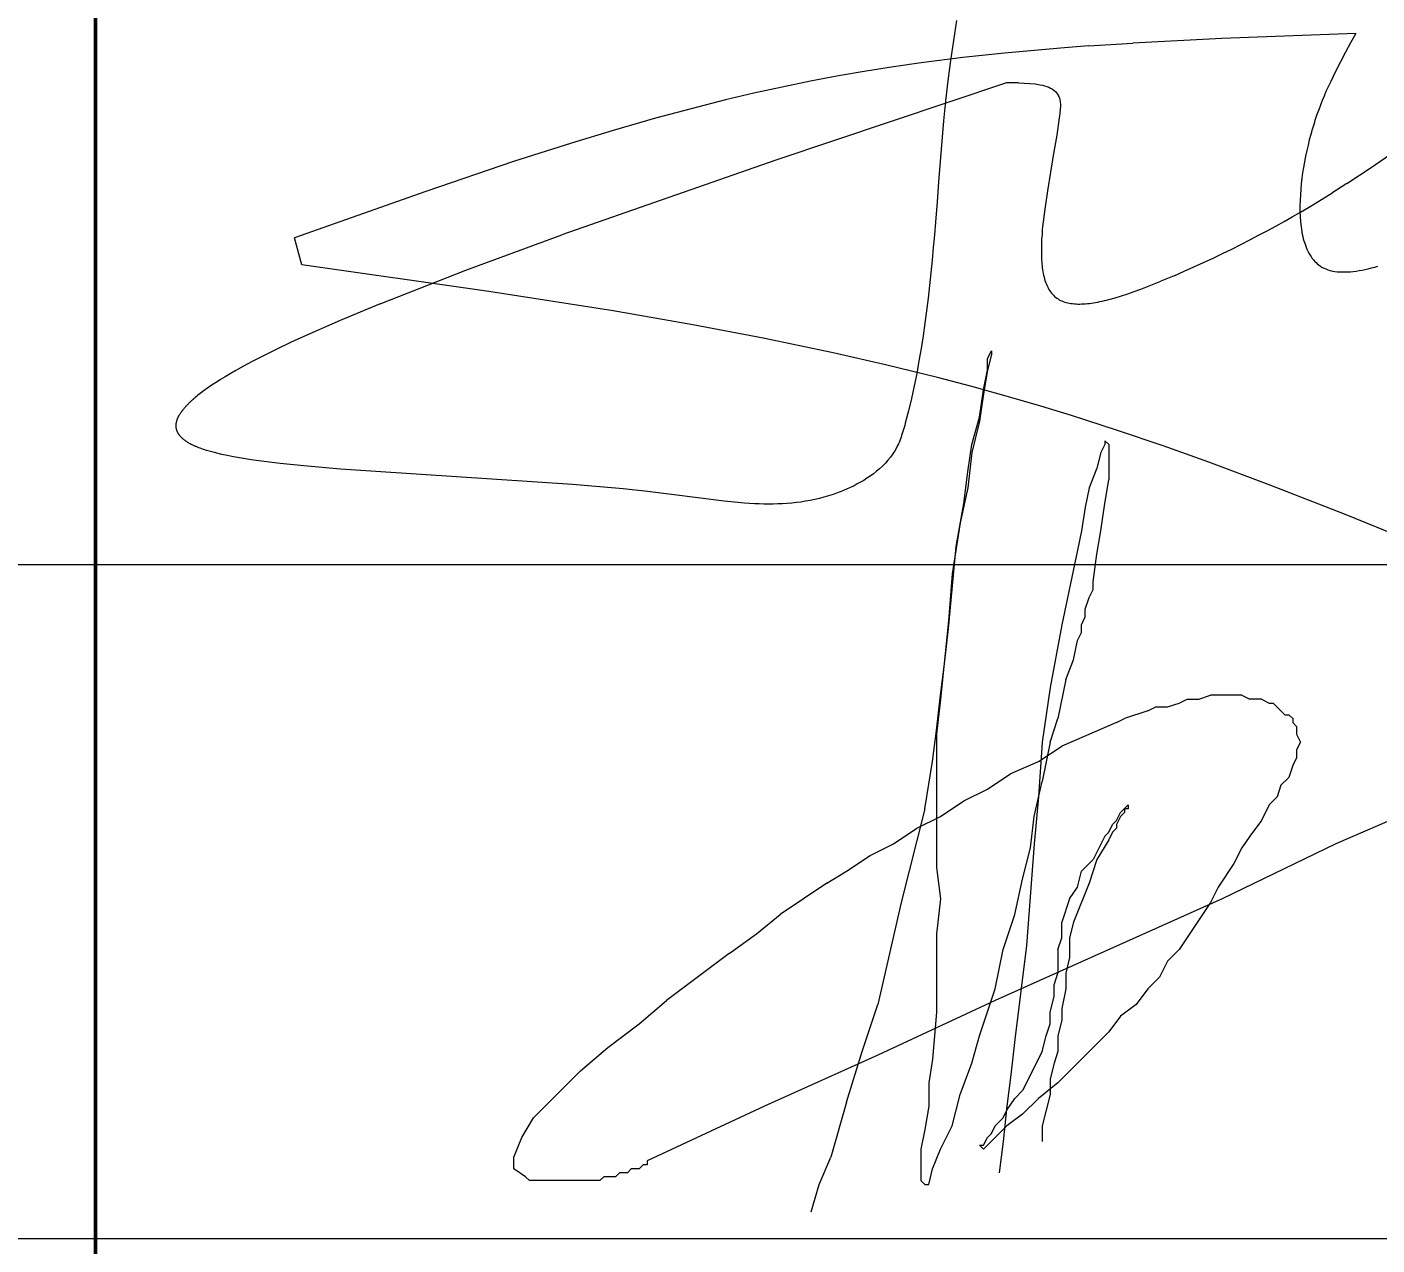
# Model space of a CAD drawing. Header units: millimetres. Extents: x -26895 to 107134, y 1241 to 21401.
# Drawn here: x 9388.2 to 9869, y 1959.1 to 2392.8 of the extents above; entities that cross this region are included whole.
import ezdxf
from ezdxf import colors
from ezdxf.entities.mleader import LeaderData, LeaderLine
from ezdxf.math import Vec2, Vec3

# ---------------------------------------------------------------- set-up
doc = ezdxf.new("R2010")
doc.units = ezdxf.units.MM
doc.layers.add('4.4.4._Сэндвич', color=252, linetype='Continuous', lineweight=53)
doc.layers.add('RC-Выноски', color=7, linetype='Continuous', lineweight=0)
doc.layers.add('STANDARD', color=18, linetype='Continuous', lineweight=25, true_color=0x000000)
doc.styles.add('RubezhCAD', font='arial.ttf', dxfattribs={"width": 0.8})

# ---------------------------------------------------------------- blocks, each defined once
blk = doc.blocks.new('*U38')
at = {"layer": 'STANDARD', "color": 0, "linetype": 'Continuous', "lineweight": 50}
blk.add_line((-145, 0), (-145, 55), dxfattribs=at)
at = {"layer": 'STANDARD', "color": 5, "linetype": 'Continuous', "lineweight": 18}
for p, q in [((-138.61, 19.036), (-138.634, 18.887)), ((-135.647, 18.94), (-136.641, 18.903)), ((-135.647, 18.94), (-135.686, 18.871)), ((-138.634, 18.887), (-138.656, 18.739)), ((-137.632, 18.848), (-137.839, 18.832)), ((-137.632, 18.848), (-137.302, 18.869)), ((-136.641, 18.903), (-137.302, 18.869)), ((-135.686, 18.871), (-135.724, 18.801)), ((-138.564, 18.761), (-138.872, 18.722)), ((-138.656, 18.739), (-138.675, 18.59)), ((-138.254, 18.795), (-138.564, 18.761)), ((-137.839, 18.832), (-138.254, 18.795)), ((-135.724, 18.801), (-135.762, 18.73)), ((-139.282, 18.661), (-139.486, 18.626)), ((-139.077, 18.693), (-139.282, 18.661)), ((-138.872, 18.722), (-139.077, 18.693)), ((-135.799, 18.659), (-135.834, 18.585)), ((-135.762, 18.73), (-135.799, 18.659)), ((-139.904, 18.543), (-140.114, 18.497)), ((-138.239, 18.575), (-139.95, 18)), ((-139.694, 18.586), (-139.904, 18.543)), ((-139.486, 18.626), (-139.694, 18.586)), ((-138.675, 18.59), (-138.691, 18.44)), ((-138.151, 18.574), (-138.239, 18.575)), ((-138.151, 18.574), (-138.108, 18.572)), ((-138.108, 18.572), (-138.067, 18.57)), ((-138.067, 18.57), (-138.027, 18.566)), ((-138.027, 18.566), (-137.99, 18.56)), ((-137.99, 18.56), (-137.973, 18.556)), ((-137.973, 18.556), (-137.957, 18.552)), ((-137.957, 18.552), (-137.941, 18.547)), ((-137.941, 18.547), (-137.926, 18.541)), ((-137.926, 18.541), (-137.912, 18.534)), ((-137.912, 18.534), (-137.899, 18.527)), ((-135.834, 18.585), (-135.869, 18.509)), ((-140.324, 18.447), (-140.533, 18.394)), ((-140.114, 18.497), (-140.324, 18.447)), ((-138.691, 18.44), (-138.706, 18.291)), ((-137.899, 18.527), (-137.888, 18.519)), ((-137.888, 18.519), (-137.877, 18.51)), ((-137.877, 18.51), (-137.868, 18.501)), ((-137.868, 18.501), (-137.86, 18.49)), ((-137.86, 18.49), (-137.853, 18.478)), ((-137.853, 18.478), (-137.848, 18.465)), ((-137.848, 18.465), (-137.845, 18.456)), ((-137.845, 18.456), (-137.843, 18.447)), ((-137.843, 18.447), (-137.842, 18.438)), ((-137.842, 18.438), (-137.841, 18.428)), ((-135.897, 18.442), (-135.91, 18.408)), ((-135.883, 18.476), (-135.897, 18.442)), ((-135.869, 18.509), (-135.883, 18.476)), ((-140.533, 18.394), (-140.845, 18.311)), ((-137.845, 18.343), (-137.846, 18.329)), ((-137.843, 18.357), (-137.845, 18.343)), ((-137.842, 18.37), (-137.843, 18.357)), ((-137.841, 18.384), (-137.842, 18.37)), ((-137.841, 18.428), (-137.84, 18.418)), ((-137.84, 18.396), (-137.841, 18.384)), ((-137.84, 18.418), (-137.84, 18.407)), ((-137.84, 18.407), (-137.84, 18.396)), ((-135.936, 18.338), (-135.948, 18.302)), ((-135.923, 18.373), (-135.936, 18.338)), ((-135.91, 18.408), (-135.923, 18.373)), ((-140.845, 18.311), (-141.157, 18.221)), ((-138.706, 18.291), (-138.719, 18.141)), ((-137.848, 18.315), (-137.867, 18.185)), ((-137.846, 18.329), (-137.848, 18.315)), ((-135.96, 18.265), (-135.971, 18.228)), ((-135.948, 18.302), (-135.96, 18.265)), ((-141.157, 18.221), (-141.467, 18.127)), ((-138.719, 18.141), (-138.732, 17.991)), ((-137.867, 18.185), (-137.89, 18.049)), ((-135.993, 18.151), (-136.002, 18.111)), ((-135.982, 18.19), (-135.993, 18.151)), ((-135.971, 18.228), (-135.982, 18.19)), ((-141.467, 18.127), (-141.897, 17.99)), ((-137.89, 18.049), (-137.913, 17.911)), ((-136.012, 18.071), (-136.02, 18.029)), ((-136.002, 18.111), (-136.012, 18.071)), ((-135.533, 17.946), (-135.358, 18.067)), ((-141.897, 17.99), (-142.549, 17.769)), ((-139.95, 18), (-141.54, 17.446)), ((-138.732, 17.991), (-138.744, 17.84)), ((-136.035, 17.947), (-136.042, 17.907)), ((-136.028, 17.987), (-136.035, 17.947)), ((-136.02, 18.029), (-136.028, 17.987)), ((-135.714, 17.827), (-135.533, 17.946)), ((-138.744, 17.84), (-138.755, 17.69)), ((-137.913, 17.911), (-137.936, 17.772)), ((-136.047, 17.866), (-136.052, 17.825)), ((-136.042, 17.907), (-136.047, 17.866)), ((-142.549, 17.769), (-143.523, 17.423)), ((-137.936, 17.772), (-137.956, 17.636)), ((-136.059, 17.743), (-136.061, 17.702)), ((-136.056, 17.784), (-136.059, 17.743)), ((-136.052, 17.825), (-136.056, 17.784)), ((-135.883, 17.721), (-135.826, 17.756)), ((-135.714, 17.827), (-135.826, 17.756)), ((-138.755, 17.69), (-138.767, 17.54)), ((-137.956, 17.636), (-137.972, 17.505)), ((-136.061, 17.702), (-136.062, 17.661)), ((-136.062, 17.661), (-136.062, 17.621)), ((-136.059, 17.615), (-135.999, 17.65)), ((-135.999, 17.65), (-135.941, 17.685)), ((-135.941, 17.685), (-135.883, 17.721)), ((-138.767, 17.54), (-138.775, 17.446)), ((-136.242, 17.511), (-136.18, 17.546)), ((-136.18, 17.546), (-136.119, 17.581)), ((-136.119, 17.581), (-136.059, 17.615)), ((-136.062, 17.621), (-136.06, 17.582)), ((-136.06, 17.582), (-136.058, 17.543)), ((-136.058, 17.543), (-136.054, 17.506)), ((-142.252, 17.184), (-141.54, 17.446)), ((-138.775, 17.446), (-138.783, 17.352)), ((-137.978, 17.432), (-137.979, 17.414)), ((-137.976, 17.45), (-137.978, 17.432)), ((-137.975, 17.468), (-137.976, 17.45)), ((-137.974, 17.486), (-137.975, 17.468)), ((-137.972, 17.505), (-137.974, 17.486)), ((-136.435, 17.409), (-136.37, 17.443)), ((-136.37, 17.443), (-136.306, 17.477)), ((-136.306, 17.477), (-136.242, 17.511)), ((-136.054, 17.506), (-136.051, 17.487)), ((-136.051, 17.487), (-136.048, 17.469)), ((-136.048, 17.469), (-136.045, 17.452)), ((-136.045, 17.452), (-136.041, 17.434)), ((-136.041, 17.434), (-136.037, 17.417)), ((-143.469, 17.225), (-143.523, 17.423)), ((-138.783, 17.352), (-138.792, 17.258)), ((-137.98, 17.378), (-137.981, 17.361)), ((-137.981, 17.361), (-137.981, 17.344)), ((-137.981, 17.344), (-137.981, 17.327)), ((-137.979, 17.414), (-137.98, 17.396)), ((-137.98, 17.396), (-137.98, 17.378)), ((-136.636, 17.308), (-136.568, 17.341)), ((-136.568, 17.341), (-136.501, 17.375)), ((-136.501, 17.375), (-136.435, 17.409)), ((-136.037, 17.417), (-136.032, 17.401)), ((-136.032, 17.401), (-136.027, 17.385)), ((-136.027, 17.385), (-136.022, 17.369)), ((-136.022, 17.369), (-136.016, 17.354)), ((-136.016, 17.354), (-136.01, 17.339)), ((-136.01, 17.339), (-136.003, 17.324)), ((-138.792, 17.258), (-138.801, 17.164)), ((-137.981, 17.327), (-137.981, 17.311)), ((-137.981, 17.311), (-137.981, 17.294)), ((-137.981, 17.294), (-137.98, 17.278)), ((-137.98, 17.278), (-137.979, 17.262)), ((-137.979, 17.262), (-137.978, 17.247)), ((-137.978, 17.247), (-137.977, 17.232)), ((-137.977, 17.232), (-137.976, 17.217)), ((-136.849, 17.208), (-136.777, 17.241)), ((-136.777, 17.241), (-136.706, 17.274)), ((-136.706, 17.274), (-136.636, 17.308)), ((-136.003, 17.324), (-135.996, 17.311)), ((-135.996, 17.311), (-135.988, 17.297)), ((-135.988, 17.297), (-135.98, 17.285)), ((-135.98, 17.285), (-135.971, 17.272)), ((-135.971, 17.272), (-135.962, 17.261)), ((-135.962, 17.261), (-135.953, 17.25)), ((-135.953, 17.25), (-135.942, 17.24)), ((-135.942, 17.24), (-135.932, 17.23)), ((-142.08, 17.027), (-143.469, 17.225)), ((-142.887, 16.935), (-142.252, 17.184)), ((-138.801, 17.164), (-138.811, 17.071)), ((-137.976, 17.217), (-137.974, 17.202)), ((-137.974, 17.202), (-137.972, 17.188)), ((-137.972, 17.188), (-137.97, 17.174)), ((-137.97, 17.174), (-137.967, 17.16)), ((-137.967, 17.16), (-137.964, 17.147)), ((-137.964, 17.147), (-137.961, 17.133)), ((-137.961, 17.133), (-137.958, 17.121)), ((-136.996, 17.143), (-137.094, 17.102)), ((-136.996, 17.143), (-136.922, 17.176)), ((-136.922, 17.176), (-136.849, 17.208)), ((-135.932, 17.23), (-135.92, 17.221)), ((-135.92, 17.221), (-135.909, 17.213)), ((-135.909, 17.213), (-135.896, 17.205)), ((-135.896, 17.205), (-135.883, 17.199)), ((-135.883, 17.199), (-135.87, 17.193)), ((-135.87, 17.193), (-135.854, 17.187)), ((-135.854, 17.187), (-135.838, 17.182)), ((-135.838, 17.182), (-135.821, 17.178)), ((-135.821, 17.178), (-135.804, 17.175)), ((-135.804, 17.175), (-135.786, 17.173)), ((-135.786, 17.173), (-135.767, 17.171)), ((-135.767, 17.171), (-135.748, 17.171)), ((-135.748, 17.171), (-135.728, 17.171)), ((-135.728, 17.171), (-135.708, 17.171)), ((-135.708, 17.171), (-135.687, 17.173)), ((-135.687, 17.173), (-135.666, 17.175)), ((-135.666, 17.175), (-135.645, 17.178)), ((-135.645, 17.178), (-135.623, 17.181)), ((-135.623, 17.181), (-135.6, 17.185)), ((-135.6, 17.185), (-135.578, 17.19)), ((-135.578, 17.19), (-135.555, 17.195)), ((-135.555, 17.195), (-135.531, 17.201)), ((-135.531, 17.201), (-135.507, 17.207)), ((-135.507, 17.207), (-135.483, 17.213)), ((-138.811, 17.071), (-138.821, 16.977)), ((-137.958, 17.121), (-137.954, 17.108)), ((-137.954, 17.108), (-137.95, 17.096)), ((-137.95, 17.096), (-137.945, 17.085)), ((-137.945, 17.085), (-137.941, 17.073)), ((-137.941, 17.073), (-137.936, 17.063)), ((-137.936, 17.063), (-137.93, 17.052)), ((-137.93, 17.052), (-137.925, 17.042)), ((-137.925, 17.042), (-137.919, 17.032)), ((-137.919, 17.032), (-137.912, 17.023)), ((-137.291, 17.025), (-137.242, 17.043)), ((-137.242, 17.043), (-137.193, 17.062)), ((-137.193, 17.062), (-137.143, 17.082)), ((-137.143, 17.082), (-137.094, 17.102)), ((-142.887, 16.935), (-143.184, 16.812)), ((-141.158, 16.882), (-142.08, 17.027)), ((-138.821, 16.977), (-138.833, 16.883)), ((-137.912, 17.023), (-137.906, 17.014)), ((-137.906, 17.014), (-137.899, 17.006)), ((-137.899, 17.006), (-137.891, 16.998)), ((-137.891, 16.998), (-137.883, 16.99)), ((-137.883, 16.99), (-137.875, 16.983)), ((-137.875, 16.983), (-137.866, 16.977)), ((-137.866, 16.977), (-137.857, 16.971)), ((-137.857, 16.971), (-137.848, 16.965)), ((-137.848, 16.965), (-137.838, 16.96)), ((-137.838, 16.96), (-137.828, 16.956)), ((-137.828, 16.956), (-137.818, 16.951)), ((-137.818, 16.951), (-137.807, 16.948)), ((-137.807, 16.948), (-137.796, 16.945)), ((-137.796, 16.945), (-137.785, 16.942)), ((-137.785, 16.942), (-137.773, 16.939)), ((-137.773, 16.939), (-137.761, 16.937)), ((-137.761, 16.937), (-137.749, 16.936)), ((-137.749, 16.936), (-137.736, 16.935)), ((-137.736, 16.935), (-137.723, 16.934)), ((-137.723, 16.934), (-137.71, 16.933)), ((-137.71, 16.933), (-137.696, 16.933)), ((-137.696, 16.933), (-137.682, 16.934)), ((-137.682, 16.934), (-137.668, 16.934)), ((-137.668, 16.934), (-137.653, 16.935)), ((-137.653, 16.935), (-137.639, 16.937)), ((-137.639, 16.937), (-137.624, 16.938)), ((-137.624, 16.938), (-137.609, 16.94)), ((-137.609, 16.94), (-137.593, 16.942)), ((-137.593, 16.942), (-137.578, 16.945)), ((-137.578, 16.945), (-137.562, 16.948)), ((-137.562, 16.948), (-137.546, 16.951)), ((-137.546, 16.951), (-137.53, 16.955)), ((-137.53, 16.955), (-137.513, 16.958)), ((-137.513, 16.958), (-137.497, 16.962)), ((-137.497, 16.962), (-137.48, 16.966)), ((-137.48, 16.966), (-137.434, 16.979)), ((-137.434, 16.979), (-137.387, 16.993)), ((-137.387, 16.993), (-137.339, 17.009)), ((-137.339, 17.009), (-137.291, 17.025)), ((-140.568, 16.779), (-141.158, 16.882)), ((-138.833, 16.883), (-138.845, 16.79)), ((-143.184, 16.812), (-143.388, 16.722)), ((-140.046, 16.68), (-140.568, 16.779)), ((-138.845, 16.79), (-138.859, 16.697)), ((-143.547, 16.65), (-143.665, 16.593)), ((-143.388, 16.722), (-143.547, 16.65)), ((-139.526, 16.571), (-140.046, 16.68)), ((-138.859, 16.697), (-138.873, 16.604)), ((-143.757, 16.547), (-143.836, 16.507)), ((-143.665, 16.593), (-143.757, 16.547)), ((-139.138, 16.483), (-139.526, 16.571)), ((-138.873, 16.604), (-138.889, 16.511)), ((-138.381, 16.529), (-138.352, 16.587)), ((-138.352, 16.558), (-138.381, 16.442)), ((-138.352, 16.587), (-138.352, 16.558)), ((-143.957, 16.441), (-144.001, 16.415)), ((-143.902, 16.471), (-143.957, 16.441)), ((-143.836, 16.507), (-143.902, 16.471)), ((-138.752, 16.388), (-139.138, 16.483)), ((-138.889, 16.511), (-138.906, 16.418)), ((-138.41, 16.296), (-138.381, 16.442)), ((-138.381, 16.442), (-138.41, 16.267)), ((-138.381, 16.442), (-138.381, 16.529)), ((-144.122, 16.341), (-144.14, 16.329)), ((-144.097, 16.357), (-144.122, 16.341)), ((-144.071, 16.373), (-144.097, 16.357)), ((-144.037, 16.394), (-144.071, 16.373)), ((-144.001, 16.415), (-144.037, 16.394)), ((-138.906, 16.418), (-138.925, 16.325)), ((-138.496, 16.321), (-138.752, 16.388)), ((-144.273, 16.228), (-144.269, 16.232)), ((-144.269, 16.232), (-144.264, 16.235)), ((-144.264, 16.235), (-144.26, 16.239)), ((-144.251, 16.247), (-144.26, 16.239)), ((-144.242, 16.254), (-144.251, 16.247)), ((-144.232, 16.262), (-144.242, 16.254)), ((-144.222, 16.27), (-144.232, 16.262)), ((-144.212, 16.277), (-144.222, 16.27)), ((-144.202, 16.285), (-144.212, 16.277)), ((-144.191, 16.293), (-144.202, 16.285)), ((-144.175, 16.305), (-144.191, 16.293)), ((-144.158, 16.317), (-144.175, 16.305)), ((-144.14, 16.329), (-144.158, 16.317)), ((-138.945, 16.233), (-138.967, 16.14)), ((-138.925, 16.325), (-138.945, 16.233)), ((-138.241, 16.25), (-138.496, 16.321)), ((-138.439, 16.093), (-138.41, 16.296)), ((-138.41, 16.267), (-138.439, 16.064)), ((-137.986, 16.176), (-138.241, 16.25)), ((-144.367, 16.125), (-144.365, 16.129)), ((-144.365, 16.129), (-144.363, 16.132)), ((-144.363, 16.132), (-144.36, 16.135)), ((-144.36, 16.135), (-144.358, 16.139)), ((-144.358, 16.139), (-144.355, 16.142)), ((-144.355, 16.142), (-144.353, 16.146)), ((-144.353, 16.146), (-144.35, 16.149)), ((-144.35, 16.149), (-144.347, 16.152)), ((-144.347, 16.152), (-144.344, 16.156)), ((-144.344, 16.156), (-144.342, 16.159)), ((-144.342, 16.159), (-144.339, 16.163)), ((-144.339, 16.163), (-144.336, 16.166)), ((-144.336, 16.166), (-144.332, 16.17)), ((-144.332, 16.17), (-144.329, 16.173)), ((-144.329, 16.173), (-144.326, 16.177)), ((-144.326, 16.177), (-144.323, 16.181)), ((-144.323, 16.181), (-144.319, 16.184)), ((-144.319, 16.184), (-144.316, 16.188)), ((-144.316, 16.188), (-144.312, 16.191)), ((-144.312, 16.191), (-144.309, 16.195)), ((-144.309, 16.195), (-144.305, 16.199)), ((-144.305, 16.199), (-144.301, 16.202)), ((-144.301, 16.202), (-144.297, 16.206)), ((-144.297, 16.206), (-144.294, 16.209)), ((-144.294, 16.209), (-144.29, 16.213)), ((-144.29, 16.213), (-144.286, 16.217)), ((-144.286, 16.217), (-144.281, 16.22)), ((-144.281, 16.22), (-144.277, 16.224)), ((-144.277, 16.224), (-144.273, 16.228)), ((-138.967, 16.14), (-138.991, 16.048)), ((-137.758, 16.106), (-137.986, 16.176)), ((-144.401, 16.042), (-144.4, 16.045)), ((-144.401, 16.039), (-144.401, 16.042)), ((-144.401, 16.036), (-144.401, 16.039)), ((-144.401, 16.033), (-144.401, 16.036)), ((-144.401, 16.03), (-144.401, 16.033)), ((-144.401, 16.027), (-144.401, 16.03)), ((-144.4, 16.048), (-144.399, 16.051)), ((-144.4, 16.045), (-144.4, 16.048)), ((-144.399, 16.054), (-144.398, 16.057)), ((-144.399, 16.051), (-144.399, 16.054)), ((-144.398, 16.06), (-144.397, 16.064)), ((-144.398, 16.057), (-144.398, 16.06)), ((-144.397, 16.064), (-144.396, 16.067)), ((-144.396, 16.067), (-144.395, 16.07)), ((-144.395, 16.07), (-144.394, 16.073)), ((-144.394, 16.073), (-144.393, 16.076)), ((-144.393, 16.076), (-144.392, 16.079)), ((-144.392, 16.079), (-144.39, 16.083)), ((-144.39, 16.083), (-144.389, 16.086)), ((-144.389, 16.086), (-144.388, 16.089)), ((-144.388, 16.089), (-144.386, 16.092)), ((-144.386, 16.092), (-144.385, 16.095)), ((-144.385, 16.095), (-144.383, 16.099)), ((-144.383, 16.099), (-144.381, 16.102)), ((-144.381, 16.102), (-144.38, 16.105)), ((-144.38, 16.105), (-144.378, 16.108)), ((-144.378, 16.108), (-144.376, 16.112)), ((-144.376, 16.112), (-144.374, 16.115)), ((-144.374, 16.115), (-144.372, 16.118)), ((-144.372, 16.118), (-144.37, 16.122)), ((-144.37, 16.122), (-144.367, 16.125)), ((-138.995, 16.033), (-139, 16.018)), ((-138.991, 16.048), (-138.995, 16.033)), ((-138.497, 15.89), (-138.439, 16.093)), ((-138.439, 16.064), (-138.497, 15.832)), ((-137.417, 15.996), (-137.758, 16.106)), ((-144.401, 16.024), (-144.401, 16.027)), ((-144.401, 16.021), (-144.401, 16.024)), ((-144.401, 16.018), (-144.401, 16.021)), ((-144.4, 16.015), (-144.401, 16.018)), ((-144.4, 16.013), (-144.4, 16.015)), ((-144.399, 16.01), (-144.4, 16.013)), ((-144.399, 16.007), (-144.399, 16.01)), ((-144.398, 16.004), (-144.399, 16.007)), ((-144.398, 16.001), (-144.398, 16.004)), ((-144.397, 15.998), (-144.398, 16.001)), ((-144.396, 15.995), (-144.397, 15.998)), ((-144.395, 15.993), (-144.396, 15.995)), ((-144.394, 15.99), (-144.395, 15.993)), ((-144.393, 15.987), (-144.394, 15.99)), ((-144.391, 15.984), (-144.393, 15.987)), ((-144.39, 15.982), (-144.391, 15.984)), ((-144.389, 15.979), (-144.39, 15.982)), ((-144.387, 15.976), (-144.389, 15.979)), ((-144.386, 15.973), (-144.387, 15.976)), ((-144.384, 15.971), (-144.386, 15.973)), ((-144.383, 15.968), (-144.384, 15.971)), ((-144.381, 15.965), (-144.383, 15.968)), ((-144.379, 15.963), (-144.381, 15.965)), ((-144.377, 15.96), (-144.379, 15.963)), ((-144.375, 15.958), (-144.377, 15.96)), ((-144.373, 15.955), (-144.375, 15.958)), ((-144.371, 15.952), (-144.373, 15.955)), ((-144.369, 15.95), (-144.371, 15.952)), ((-144.366, 15.947), (-144.369, 15.95)), ((-144.364, 15.945), (-144.366, 15.947)), ((-144.361, 15.942), (-144.364, 15.945)), ((-144.359, 15.94), (-144.361, 15.942)), ((-144.356, 15.937), (-144.359, 15.94)), ((-144.353, 15.935), (-144.356, 15.937)), ((-144.351, 15.932), (-144.353, 15.935)), ((-144.348, 15.93), (-144.351, 15.932)), ((-144.345, 15.927), (-144.348, 15.93)), ((-139.027, 15.932), (-139.032, 15.919)), ((-139.022, 15.945), (-139.027, 15.932)), ((-139.018, 15.957), (-139.022, 15.945)), ((-139.013, 15.972), (-139.018, 15.957)), ((-139.008, 15.987), (-139.013, 15.972)), ((-139.004, 16.002), (-139.008, 15.987)), ((-139, 16.018), (-139.004, 16.002)), ((-137.077, 15.88), (-137.417, 15.996)), ((-144.342, 15.925), (-144.345, 15.927)), ((-144.338, 15.922), (-144.342, 15.925)), ((-144.335, 15.92), (-144.338, 15.922)), ((-144.332, 15.918), (-144.335, 15.92)), ((-144.329, 15.915), (-144.332, 15.918)), ((-144.325, 15.913), (-144.329, 15.915)), ((-144.321, 15.911), (-144.325, 15.913)), ((-144.318, 15.908), (-144.321, 15.911)), ((-144.314, 15.906), (-144.318, 15.908)), ((-144.31, 15.904), (-144.314, 15.906)), ((-144.306, 15.901), (-144.31, 15.904)), ((-144.302, 15.899), (-144.306, 15.901)), ((-144.298, 15.897), (-144.302, 15.899)), ((-144.294, 15.895), (-144.298, 15.897)), ((-144.29, 15.892), (-144.294, 15.895)), ((-144.286, 15.89), (-144.29, 15.892)), ((-144.281, 15.888), (-144.286, 15.89)), ((-144.277, 15.886), (-144.281, 15.888)), ((-144.272, 15.884), (-144.277, 15.886)), ((-144.267, 15.881), (-144.272, 15.884)), ((-144.263, 15.879), (-144.267, 15.881)), ((-144.258, 15.877), (-144.263, 15.879)), ((-144.253, 15.875), (-144.258, 15.877)), ((-144.243, 15.871), (-144.253, 15.875)), ((-144.233, 15.867), (-144.243, 15.871)), ((-144.222, 15.863), (-144.233, 15.867)), ((-144.211, 15.859), (-144.222, 15.863)), ((-144.199, 15.855), (-144.211, 15.859)), ((-144.188, 15.851), (-144.199, 15.855)), ((-144.176, 15.847), (-144.188, 15.851)), ((-144.157, 15.842), (-144.176, 15.847)), ((-144.137, 15.836), (-144.157, 15.842)), ((-144.117, 15.831), (-144.137, 15.836)), ((-144.09, 15.824), (-144.117, 15.831)), ((-139.068, 15.845), (-139.083, 15.821)), ((-139.054, 15.871), (-139.068, 15.845)), ((-139.048, 15.883), (-139.054, 15.871)), ((-139.042, 15.895), (-139.048, 15.883)), ((-139.037, 15.907), (-139.042, 15.895)), ((-139.032, 15.919), (-139.037, 15.907)), ((-138.526, 15.687), (-138.497, 15.89)), ((-138.497, 15.832), (-138.526, 15.57)), ((-137.539, 15.832), (-137.568, 15.716)), ((-137.51, 15.89), (-137.539, 15.832)), ((-137.481, 15.89), (-137.51, 15.919)), ((-137.51, 15.919), (-137.51, 15.89)), ((-137.481, 15.89), (-137.481, 15.628)), ((-136.739, 15.759), (-137.077, 15.88)), ((-144.061, 15.817), (-144.09, 15.824)), ((-144.023, 15.809), (-144.061, 15.817)), ((-143.975, 15.8), (-144.023, 15.809)), ((-143.916, 15.789), (-143.975, 15.8)), ((-143.844, 15.778), (-143.916, 15.789)), ((-143.749, 15.765), (-143.844, 15.778)), ((-143.628, 15.75), (-143.749, 15.765)), ((-143.454, 15.732), (-143.628, 15.75)), ((-143.182, 15.709), (-143.454, 15.732)), ((-139.159, 15.731), (-139.181, 15.711)), ((-139.138, 15.753), (-139.159, 15.731)), ((-139.119, 15.775), (-139.138, 15.753)), ((-139.1, 15.797), (-139.119, 15.775)), ((-139.083, 15.821), (-139.1, 15.797)), ((-136.29, 15.591), (-136.739, 15.759)), ((-141.46, 15.595), (-143.182, 15.709)), ((-139.275, 15.64), (-139.298, 15.625)), ((-139.252, 15.655), (-139.275, 15.64)), ((-139.227, 15.673), (-139.252, 15.655)), ((-139.203, 15.692), (-139.227, 15.673)), ((-139.181, 15.711), (-139.203, 15.692)), ((-138.555, 15.454), (-138.526, 15.687)), ((-137.568, 15.716), (-137.626, 15.57)), ((-137.51, 15.454), (-137.481, 15.628)), ((-141.085, 15.561), (-141.46, 15.595)), ((-140.903, 15.542), (-141.085, 15.561)), ((-140.726, 15.521), (-140.903, 15.542)), ((-139.5, 15.53), (-139.526, 15.521)), ((-139.474, 15.54), (-139.5, 15.53)), ((-139.448, 15.55), (-139.474, 15.54)), ((-139.422, 15.561), (-139.448, 15.55)), ((-139.397, 15.572), (-139.422, 15.561)), ((-139.371, 15.585), (-139.397, 15.572)), ((-139.347, 15.598), (-139.371, 15.585)), ((-139.322, 15.611), (-139.347, 15.598)), ((-139.298, 15.625), (-139.322, 15.611)), ((-138.526, 15.57), (-138.584, 15.309)), ((-137.626, 15.57), (-137.655, 15.425)), ((-135.731, 15.373), (-136.29, 15.591)), ((-140.334, 15.47), (-140.726, 15.521)), ((-140.258, 15.462), (-140.334, 15.47)), ((-140.183, 15.456), (-140.258, 15.462)), ((-140.109, 15.451), (-140.183, 15.456)), ((-140.074, 15.45), (-140.109, 15.451)), ((-140.04, 15.449), (-140.074, 15.45)), ((-140.005, 15.448), (-140.04, 15.449)), ((-139.971, 15.449), (-140.005, 15.448)), ((-139.936, 15.45), (-139.971, 15.449)), ((-139.902, 15.451), (-139.936, 15.45)), ((-139.868, 15.453), (-139.902, 15.451)), ((-139.833, 15.456), (-139.868, 15.453)), ((-139.799, 15.46), (-139.833, 15.456)), ((-139.765, 15.464), (-139.799, 15.46)), ((-139.731, 15.47), (-139.765, 15.464)), ((-139.697, 15.476), (-139.731, 15.47)), ((-139.663, 15.483), (-139.697, 15.476)), ((-139.628, 15.491), (-139.663, 15.483)), ((-139.594, 15.5), (-139.628, 15.491)), ((-139.56, 15.51), (-139.594, 15.5)), ((-139.526, 15.521), (-139.56, 15.51)), ((-138.613, 15.135), (-138.555, 15.454)), ((-137.539, 15.251), (-137.51, 15.454)), ((-137.655, 15.425), (-137.684, 15.251)), ((-134.618, 14.921), (-135.731, 15.373)), ((-138.584, 15.309), (-138.642, 14.932)), ((-137.684, 15.251), (-137.713, 15.106)), ((-137.568, 15.077), (-137.539, 15.251)), ((-138.642, 14.815), (-138.613, 15.135)), ((-137.713, 15.106), (-137.829, 14.554)), ((-137.597, 14.873), (-137.568, 15.077)), ((-138.642, 14.932), (-138.671, 14.583)), ((-137.597, 14.815), (-137.597, 14.873)), ((-138.671, 14.525), (-138.642, 14.815)), ((-137.655, 14.67), (-137.626, 14.757)), ((-137.626, 14.757), (-137.597, 14.815)), ((-137.655, 14.612), (-137.655, 14.67)), ((-138.671, 14.583), (-138.729, 14.002)), ((-137.829, 14.554), (-137.916, 14.089)), ((-137.684, 14.554), (-137.655, 14.612)), ((-137.684, 14.496), (-137.684, 14.554)), ((-138.7, 14.264), (-138.671, 14.525)), ((-137.742, 14.293), (-137.713, 14.438)), ((-137.713, 14.438), (-137.684, 14.496)), ((-138.729, 14.031), (-138.7, 14.264)), ((-137.8, 14.147), (-137.742, 14.293)), ((-137.8, 14.147), (-137.858, 13.857)), ((-138.759, 13.77), (-138.729, 14.031)), ((-137.916, 14.089), (-137.974, 13.683)), ((-136.813, 14.002), (-136.726, 14.031)), ((-136.493, 14.031), (-136.726, 14.031)), ((-136.493, 14.031), (-136.435, 14.002)), ((-138.729, 14.002), (-138.759, 13.741)), ((-137.19, 13.915), (-137.132, 13.944)), ((-137.132, 13.944), (-137.045, 13.944)), ((-137.045, 13.944), (-136.958, 13.973)), ((-136.958, 13.973), (-136.9, 14.002)), ((-136.9, 14.002), (-136.813, 14.002)), ((-136.348, 14.002), (-136.435, 14.002)), ((-136.348, 14.002), (-136.29, 13.973)), ((-136.29, 13.973), (-136.261, 13.973)), ((-136.174, 13.886), (-136.261, 13.973)), ((-137.916, 13.683), (-137.858, 13.857)), ((-137.423, 13.828), (-137.829, 13.654)), ((-137.423, 13.828), (-137.365, 13.857)), ((-137.19, 13.915), (-137.365, 13.857)), ((-136.174, 13.886), (-136.145, 13.886)), ((-136.145, 13.886), (-136.116, 13.857)), ((-136.116, 13.857), (-136.116, 13.828)), ((-136.116, 13.828), (-136.087, 13.799)), ((-138.788, 13.538), (-138.759, 13.77)), ((-138.759, 13.741), (-138.759, 12.754)), ((-136.087, 13.799), (-136.087, 13.741)), ((-136.087, 13.741), (-136.058, 13.683)), ((-137.974, 13.683), (-138.003, 13.276)), ((-138.003, 13.538), (-137.829, 13.654)), ((-137.916, 13.683), (-137.974, 13.392)), ((-136.058, 13.683), (-136.087, 13.625)), ((-136.087, 13.625), (-136.087, 13.567)), ((-138.846, 13.189), (-138.788, 13.538)), ((-138.207, 13.451), (-138.003, 13.538)), ((-136.087, 13.567), (-136.116, 13.509)), ((-138.381, 13.334), (-138.207, 13.451)), ((-136.116, 13.509), (-136.145, 13.421)), ((-138.555, 13.247), (-138.381, 13.334)), ((-138.033, 13.131), (-137.974, 13.392)), ((-136.203, 13.363), (-136.232, 13.276)), ((-136.145, 13.421), (-136.203, 13.363)), ((-138.729, 13.131), (-138.555, 13.247)), ((-138.003, 13.276), (-138.033, 12.928)), ((-136.232, 13.276), (-136.29, 13.218)), ((-134.925, 13.305), (-135.796, 12.928)), ((-138.846, 13.189), (-139.02, 12.492)), ((-138.904, 13.044), (-138.729, 13.131)), ((-138.062, 12.899), (-138.033, 13.131)), ((-137.423, 13.102), (-137.394, 13.16)), ((-137.394, 13.131), (-137.423, 13.073)), ((-137.336, 13.218), (-137.394, 13.16)), ((-137.365, 13.16), (-137.394, 13.131)), ((-137.336, 13.189), (-137.365, 13.189)), ((-137.365, 13.189), (-137.365, 13.16)), ((-137.336, 13.218), (-137.336, 13.189)), ((-136.29, 13.218), (-136.348, 13.102)), ((-139.078, 12.928), (-138.904, 13.044)), ((-137.481, 13.015), (-137.452, 13.073)), ((-137.452, 13.073), (-137.423, 13.102)), ((-137.423, 13.044), (-137.452, 13.015)), ((-137.423, 13.073), (-137.423, 13.044)), ((-136.348, 13.102), (-136.435, 12.986)), ((-139.252, 12.841), (-139.078, 12.928)), ((-138.033, 12.928), (-138.091, 12.173)), ((-137.51, 12.986), (-137.597, 12.812)), ((-137.481, 12.957), (-137.568, 12.812)), ((-137.51, 12.986), (-137.481, 13.015)), ((-137.452, 13.015), (-137.481, 12.957)), ((-135.796, 12.928), (-136.639, 12.521)), ((-136.435, 12.986), (-136.493, 12.899)), ((-139.426, 12.725), (-139.252, 12.841)), ((-138.12, 12.666), (-138.062, 12.899)), ((-136.493, 12.899), (-136.552, 12.783)), ((-139.572, 12.637), (-139.426, 12.725)), ((-138.759, 12.754), (-138.729, 12.521)), ((-137.713, 12.608), (-137.684, 12.725)), ((-137.684, 12.725), (-137.597, 12.812)), ((-137.568, 12.812), (-137.626, 12.637)), ((-136.552, 12.783), (-136.668, 12.608)), ((-139.572, 12.637), (-139.92, 12.405)), ((-138.178, 12.405), (-138.12, 12.666)), ((-137.626, 12.637), (-137.742, 12.347)), ((-137.771, 12.521), (-137.713, 12.608)), ((-136.668, 12.608), (-136.726, 12.492)), ((-139.02, 12.492), (-139.194, 11.737)), ((-138.729, 12.521), (-138.759, 12.26)), ((-136.639, 12.521), (-138.323, 11.766)), ((-137.771, 12.521), (-137.829, 12.347)), ((-136.726, 12.492), (-136.958, 12.144)), ((-140.094, 12.26), (-139.92, 12.405)), ((-138.265, 12.144), (-138.178, 12.405)), ((-137.829, 12.231), (-137.829, 12.347)), ((-137.742, 12.347), (-137.771, 12.231)), ((-140.298, 12.115), (-140.094, 12.26)), ((-138.759, 12.26), (-138.759, 11.679)), ((-137.858, 12.144), (-137.829, 12.231)), ((-137.771, 12.231), (-137.771, 12.086)), ((-138.323, 11.853), (-138.265, 12.144)), ((-138.091, 12.173), (-138.178, 11.476)), ((-137.858, 12.144), (-137.858, 11.97)), ((-136.958, 12.144), (-137.045, 12.057)), ((-140.298, 12.115), (-140.762, 11.766)), ((-137.771, 12.086), (-137.8, 11.97)), ((-137.045, 12.057), (-137.103, 11.94)), ((-137.887, 11.882), (-137.858, 11.97)), ((-137.8, 11.97), (-137.8, 11.853)), ((-137.103, 11.94), (-137.19, 11.853)), ((-138.439, 11.505), (-138.323, 11.853)), ((-137.887, 11.795), (-137.887, 11.882)), ((-137.8, 11.853), (-137.829, 11.708)), ((-137.19, 11.853), (-137.278, 11.737)), ((-140.966, 11.592), (-140.762, 11.766)), ((-139.31, 11.389), (-139.194, 11.737)), ((-138.323, 11.766), (-139.194, 11.36)), ((-137.916, 11.679), (-137.887, 11.795)), ((-137.278, 11.737), (-137.394, 11.65)), ((-138.759, 11.679), (-138.788, 11.331)), ((-137.916, 11.592), (-137.916, 11.679)), ((-137.829, 11.621), (-137.858, 11.505)), ((-137.829, 11.708), (-137.829, 11.621)), ((-137.394, 11.65), (-137.481, 11.534)), ((-141.198, 11.418), (-140.966, 11.592)), ((-137.945, 11.505), (-137.916, 11.592)), ((-137.481, 11.534), (-137.858, 11.156)), ((-138.497, 11.302), (-138.439, 11.505)), ((-138.178, 11.476), (-138.207, 11.214)), ((-137.974, 11.389), (-137.945, 11.505)), ((-137.858, 11.505), (-137.858, 11.389)), ((-141.401, 11.244), (-141.198, 11.418)), ((-139.194, 11.36), (-140.036, 10.982)), ((-139.426, 11.011), (-139.31, 11.389)), ((-138.788, 11.331), (-138.817, 11.156)), ((-137.974, 11.389), (-138.12, 11.098)), ((-137.858, 11.389), (-137.887, 11.302)), ((-141.401, 11.244), (-141.75, 10.895)), ((-138.584, 11.069), (-138.497, 11.302)), ((-137.887, 11.302), (-137.916, 11.185)), ((-138.817, 11.156), (-138.817, 10.982)), ((-138.207, 11.214), (-138.236, 10.982)), ((-137.858, 11.156), (-138.003, 11.04)), ((-137.916, 11.185), (-137.916, 11.069)), ((-138.642, 10.837), (-138.584, 11.069)), ((-138.236, 10.953), (-138.178, 11.04)), ((-138.178, 11.04), (-138.12, 11.098)), ((-138.003, 11.04), (-138.12, 10.924)), ((-137.916, 11.069), (-137.974, 10.837)), ((-140.036, 10.982), (-140.907, 10.576)), ((-139.426, 11.011), (-139.543, 10.605)), ((-138.817, 10.982), (-138.846, 10.808)), ((-138.236, 10.982), (-138.265, 10.721)), ((-138.265, 10.895), (-138.236, 10.953)), ((-138.12, 10.924), (-138.236, 10.837)), ((-141.837, 10.75), (-141.75, 10.895)), ((-138.729, 10.663), (-138.642, 10.837)), ((-138.236, 10.837), (-138.41, 10.663)), ((-138.352, 10.779), (-138.323, 10.837)), ((-138.323, 10.837), (-138.265, 10.895)), ((-137.974, 10.837), (-137.974, 10.721)), ((-141.895, 10.605), (-141.837, 10.75)), ((-138.846, 10.808), (-138.875, 10.663)), ((-138.41, 10.692), (-138.381, 10.75)), ((-138.381, 10.75), (-138.352, 10.779)), ((-138.265, 10.721), (-138.294, 10.488)), ((-138.875, 10.663), (-138.875, 10.43)), ((-138.788, 10.518), (-138.729, 10.663)), ((-138.41, 10.663), (-138.439, 10.692)), ((-138.439, 10.692), (-138.41, 10.692)), ((-141.895, 10.518), (-141.895, 10.605)), ((-140.936, 10.547), (-140.966, 10.518)), ((-140.907, 10.547), (-140.936, 10.547)), ((-140.907, 10.576), (-140.907, 10.547)), ((-139.63, 10.401), (-139.543, 10.605)), ((-141.808, 10.459), (-141.895, 10.518)), ((-141.779, 10.43), (-141.808, 10.459)), ((-141.256, 10.43), (-141.779, 10.43)), ((-141.227, 10.459), (-141.256, 10.43)), ((-141.14, 10.459), (-141.227, 10.459)), ((-141.111, 10.488), (-141.14, 10.459)), ((-141.053, 10.488), (-141.111, 10.488)), ((-141.024, 10.518), (-141.053, 10.488)), ((-140.966, 10.518), (-141.024, 10.518)), ((-138.875, 10.43), (-138.846, 10.401)), ((-138.817, 10.401), (-138.788, 10.518)), ((-139.688, 10.198), (-139.63, 10.401)), ((-138.846, 10.401), (-138.817, 10.401))]:
    blk.add_line(p, q, dxfattribs=at)
at = {"layer": 'STANDARD', "color": 0, "linetype": 'Continuous', "lineweight": 13}
for p, q in [((-185, 15), (-120, 15)), ((-185, 10), (-120, 10))]:
    blk.add_line(p, q, dxfattribs=at)
blk = doc.blocks.new('монтBTH')
at = {"layer": 'RC-Выноски'}
ml = blk.add_multileader_mtext('Standard', dxfattribs=at)
ml.set_content('труба гофрированная', color=256, style='RubezhCAD')
ml.set_leader_properties()
ml.build(insert=Vec2(0, 0))
ml.multileader.update_dxf_attribs({"text_left_attachment_type": 2, "dogleg_length": 2, "arrow_head_size": 400, "scale": 100})
ctx = ml.context
ctx.base_point, ctx.scale, ctx.char_height, ctx.arrow_head_size, ctx.landing_gap_size, ctx.plane_origin = Vec3(4840290, -934408.9), 100, 250, 400, 100, Vec3(4361988.6, -1122393.1)
ctx.left_attachment, ctx.text_align_type = 2, 1
notes = []
notes.append((ctx, [(1, (1, 1, 0), (4843510.6, -934405.9), (-1, 0), 200, [(0, [(4843857.1, -933478.1)], 0, [])])]))
ctx.mtext.insert, ctx.mtext.width, ctx.mtext.alignment, ctx.mtext.flow_direction = Vec3(4841800.3, -934244.1), 2861.911, 2, 5
ml = blk.add_multileader_mtext('Standard', dxfattribs=at)
ml.set_content('скоба крепежная', color=256, style='RubezhCAD')
ml.set_leader_properties()
ml.build(insert=Vec2(0, 0))
ml.multileader.update_dxf_attribs({"text_left_attachment_type": 2, "dogleg_length": 2, "arrow_head_size": 400, "scale": 100})
ctx = ml.context
ctx.base_point, ctx.scale, ctx.char_height, ctx.arrow_head_size, ctx.landing_gap_size, ctx.plane_origin = Vec3(4840942.4, -935133.7), 100, 250, 400, 100, Vec3(4361988.6, -1123117.9)
ctx.left_attachment, ctx.text_align_type = 2, 1
notes.append((ctx, [(1, (1, 1, 0), (4843510.6, -935130.7), (-1, 0), 200, [(0, [(4844253, -933754.3)], 0, [])])]))
ctx.mtext.insert, ctx.mtext.width, ctx.mtext.alignment, ctx.mtext.flow_direction = Vec3(4842126.5, -934971), 2861.911, 2, 5
ml = blk.add_multileader_mtext('Standard', dxfattribs=at)
ml.set_content('Извещатель пожарный дымовой', color=256, style='RubezhCAD')
ml.set_leader_properties()
ml.build(insert=Vec2(0, 0))
ml.multileader.update_dxf_attribs({"text_left_attachment_type": 2, "dogleg_length": 2, "arrow_head_size": 400, "scale": 100})
ctx = ml.context
ctx.base_point, ctx.scale, ctx.char_height, ctx.arrow_head_size, ctx.landing_gap_size, ctx.plane_origin = Vec3(4844143.5, -935339.1), 100, 250, 400, 100, Vec3(4365548.8, -1123117.9)
ctx.left_attachment, ctx.text_align_type = 2, 1
notes.append((ctx, [(1, (1, 1, 0), (4847070.8, -935130.7), (-1, 0), 200, [(0, [(4846625.7, -933852.6)], 0, [])])]))
ctx.mtext.insert, ctx.mtext.width, ctx.mtext.alignment, ctx.mtext.flow_direction = Vec3(4845507.1, -934971), 2861.911, 2, 5
for ctx, leaders in notes:
    for number, flags, end, landing, length, lines in leaders:
        leader = LeaderData()
        leader.index, (leader.has_last_leader_line, leader.has_dogleg_vector, leader.attachment_direction) = number, flags
        leader.last_leader_point, leader.dogleg_vector, leader.dogleg_length = Vec3(end), Vec3(landing), length
        for number, points, colour, breaks in lines:
            line = LeaderLine()
            line.index, line.vertices, line.color, line.breaks = number, Vec3.list(points), colors.encode_raw_color(colour), breaks
            leader.lines.append(line)
        ctx.leaders.append(leader)

msp = doc.modelspace()

# ---------------------------------------------------------------- block references
at = {"xscale": 48, "yscale": 48, "zscale": 48}
msp.add_blockref('*U38', (16372.55, 1481.37), dxfattribs=at)
at = {"layer": '4.4.4._Сэндвич', "color": 1, "lineweight": 0, "xscale": 0.35, "yscale": 0.35, "zscale": 0.35}
msp.add_blockref('монтBTH', (-1671441.44, 329165.99), dxfattribs=at)

doc.saveas('drawing.dxf')
